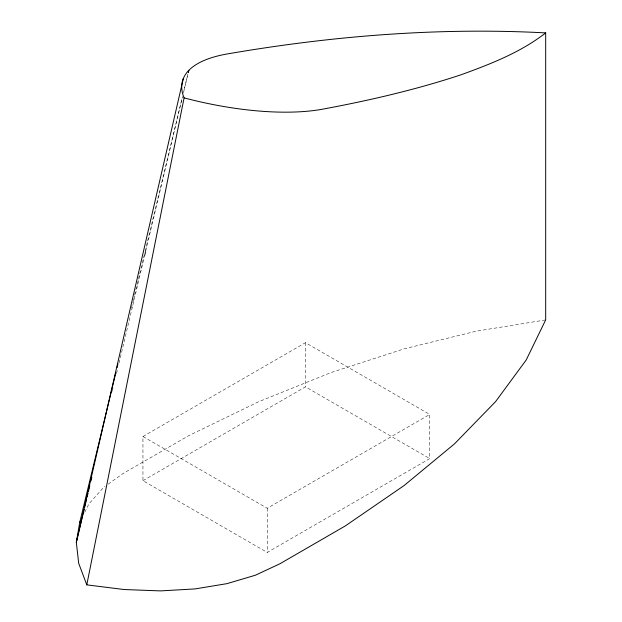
<?xml version="1.0" encoding="UTF-8"?>
<svg xmlns="http://www.w3.org/2000/svg" width="622" height="622" viewBox="0 0 622 622"><rect width="100%" height="100%" fill="white"/><g stroke="black" fill="none" stroke-linecap="round" stroke-linejoin="round"><path stroke-width="0.47" stroke-dasharray="3.11 2.33" d="M112.31 391.308L112.979 388.478M116.578 373.379L117.706 368.659M119.051 362.991L144.693 255.401M145.82 250.682L182.479 96.838M183.381 93.059L187.875 74.181L183.537 92.11M131.413 308.185L132.781 302.525M133.007 301.584L134.368 295.924M134.601 294.976L144.156 255.347M145.074 251.576L182.401 96.83M84.716 512.334L88.86 503.96L103.462 487.508L105.04 486.381M108.205 484.126L123.203 473.42L188.894 435.579L258.729 401.688L331.06 372.547L404.152 348.849L476.265 331.168L545.681 319.918M142.951 436.52L305.472 342.683L429.755 414.439L429.755 458.601L267.235 552.437L142.951 480.682L142.951 436.52L267.235 508.275L429.755 414.439M142.951 480.682L305.472 386.845L429.755 458.601M305.472 342.683L305.472 386.845M267.235 508.275L267.235 552.437"/><path stroke-width="0.93" d="M115.933 372.353L79.74 522.379L76.319 542.322L78.691 563.314L86.785 584.859L124.097 589.532L160.46 590.9L195.005 588.925L226.906 583.661L255.393 575.226L279.807 563.827L345.342 525.909L404.051 485.588L454.526 443.828L495.571 401.633L526.196 359.998L545.681 319.918L545.681 32.896C438.984 27.212 331.868 35.889 226.696 54.044A169.005 60.489 14.3 0 0 184.096 97.887L86.785 584.859M183.319 78.582L76.319 542.322L84.195 509.286M84.646 507.397L86.668 498.906M87.119 497.017L88.013 493.238M88.464 491.357L89.817 485.689M90.944 480.969L91.838 477.198M144.693 255.401L145.595 251.622M117.068 367.633L117.978 363.854M79.74 522.379L80.565 520.707M545.681 32.896C520.645 52.396 490.82 63.934 461.275 74.702C415.893 89.755 369.266 100.5 322.297 109.239A169.005 60.489 14.3 0 1 184.096 97.887M188.777 70.41L188.326 72.3L188.777 70.41"/></g></svg>
